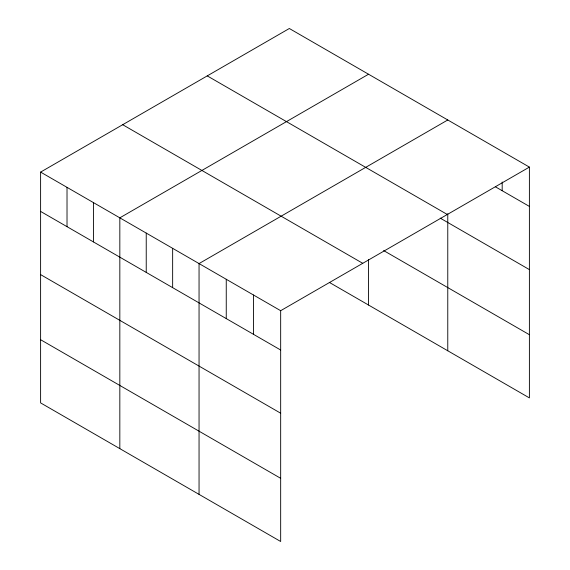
<?xml version="1.0" encoding="UTF-8"?>
<svg xmlns="http://www.w3.org/2000/svg" width="570" height="570" viewBox="0 0 570 570"><rect width="100%" height="100%" fill="white"/><g stroke="black" fill="none" stroke-linecap="round" stroke-linejoin="round"><path stroke-width="0.85" d="M529.395 167.103L280.668 310.7L280.668 541.5L40.605 402.897L40.605 172.097L289.332 28.5L529.395 167.103L529.395 397.903L329.317 282.392M368.548 74.235L119.828 217.833L119.828 448.64M447.771 119.978L199.051 263.575L199.051 494.375M495.38 186.789L529.395 206.418M207.252 75.888L447.315 214.484M440.225 218.132L529.395 269.61M383.639 250.565L529.395 334.711M122.685 124.709L362.748 263.312M40.605 172.097L280.668 310.7M40.605 211.42L280.668 350.016M40.605 274.612L280.668 413.207M40.605 339.713L280.668 478.308M502.184 181.972L502.184 190.715M447.771 213.707L447.771 350.778M368.548 259.407L368.548 305.043M253.465 294.989L253.465 334.312M226.254 279.279L226.254 318.602M172.646 248.328L172.646 287.651M146.234 233.08L146.234 272.403M93.423 202.592L93.423 241.915M67.018 187.345L67.018 226.668"/></g></svg>
